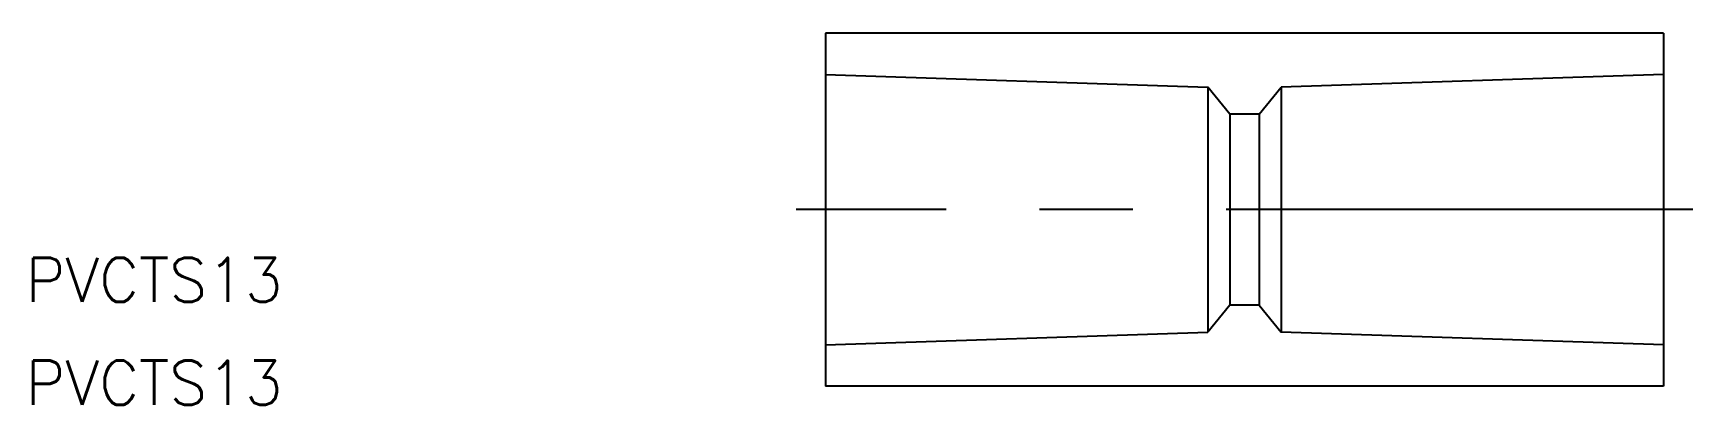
# Model space of a CAD drawing. Extents: x -54 to 59, y -1 to 24.
import ezdxf

# ---------------------------------------------------------------- set-up
doc = ezdxf.new("R2010")
doc.units = 0
doc.linetypes.add('CENTER', pattern=[50.8, 31.75, -6.35, 6.35, -6.35])
doc.layers.get('0').update_dxf_attribs({"linetype": 'CONTINUOUS'})
doc.layers.add('CENTER', color=1, linetype='CENTER')
doc.styles.get("Standard").update_dxf_attribs({"font": 'txt.shx', "height": 3, "bigfont": 'bigfont.shx'})

msp = doc.modelspace()

# ---------------------------------------------------------------- linework, layer by layer
at = {"color": 7, "linetype": 'CONTINUOUS'}
for p, q in [((57, 24), (0, 24)), ((0, 24), (0, 0)), ((57, 24), (57, 0)), ((0, 21.2), (26, 20.33)), ((26, 20.33), (26, 3.67)), ((27.5, 18.5), (26, 20.33)), ((29.5, 18.5), (31, 20.33)), ((57, 21.2), (31, 20.33)), ((31, 20.33), (31, 3.67)), ((29.5, 18.5), (27.5, 18.5)), ((27.5, 18.5), (27.5, 5.5)), ((29.5, 18.5), (29.5, 5.5)), ((27.5, 5.5), (26, 3.67)), ((29.5, 5.5), (27.5, 5.5)), ((29.5, 5.5), (31, 3.67)), ((0, 2.8), (26, 3.67)), ((57, 2.8), (31, 3.67)), ((57, 0), (0, 0))]:
    msp.add_line(p, q, dxfattribs=at)
at = {"layer": 'CENTER', "color": 1, "linetype": 'CENTER'}
msp.add_line((59, 12), (-2, 12), dxfattribs=at)

# ---------------------------------------------------------------- texts
at = {"color": 7, "linetype": 'CONTINUOUS'}
for p in [(-54.42, 5.73), (-54.42, -1.27)]:
    msp.add_text('PVCTS13', height=3, dxfattribs=at).set_placement(p)

doc.saveas('drawing.dxf')
